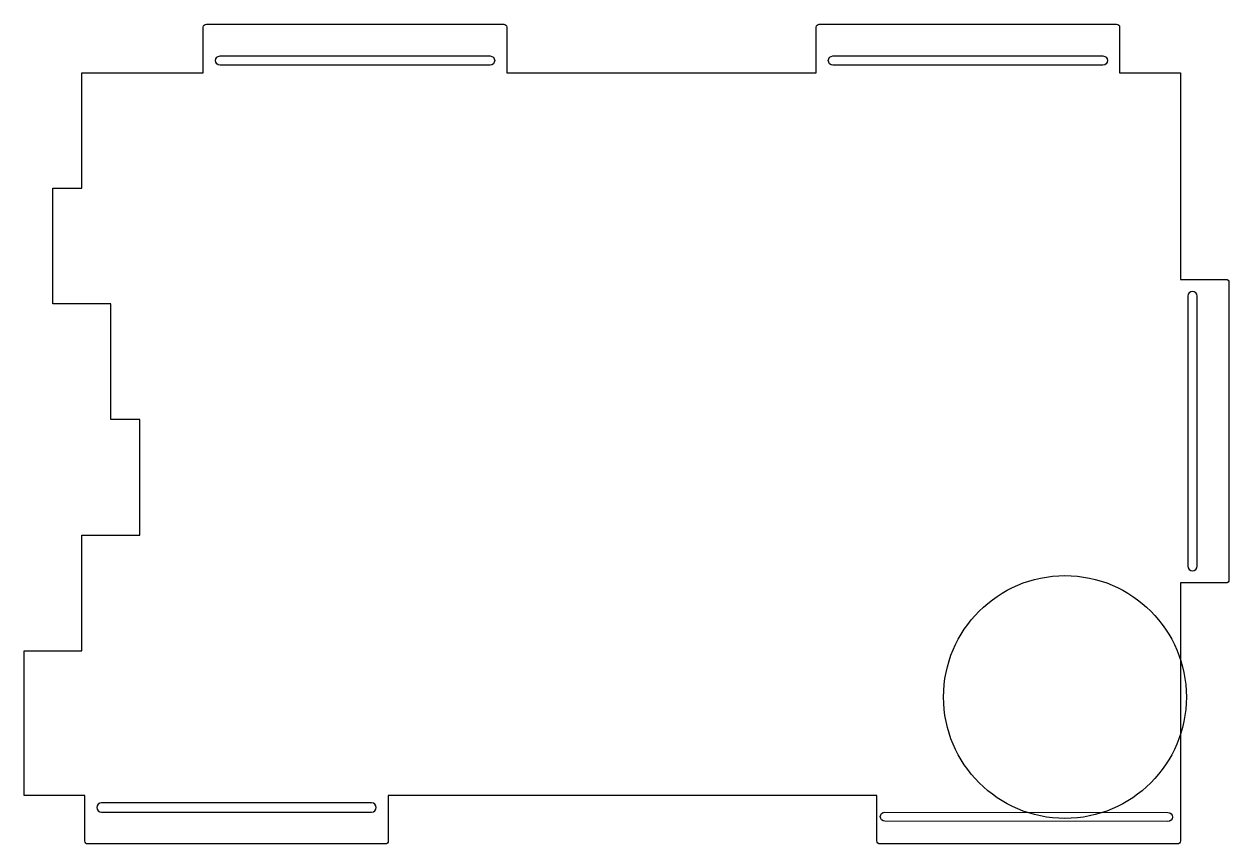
# Model space of a CAD drawing. Header units: millimetres. Extents: x -210 to -11, y -8 to 127.
import ezdxf

# ---------------------------------------------------------------- set-up
doc = ezdxf.new("R2010")
doc.units = ezdxf.units.MM
doc.layers.get('0').update_dxf_attribs({"linetype": 'CONTINUOUS'})

msp = doc.modelspace()

# ---------------------------------------------------------------- linework, layer by layer
for points in [[(-209.55, 23.81), (-200.02, 23.81), (-200.02, 42.86), (-190.5, 42.86), (-190.5, 61.91), (-195.26, 61.91), (-195.26, 80.96), (-204.79, 80.96), (-204.79, 100.01), (-200.02, 100.01), (-200.02, 119.06), (-180.02, 119.06), (-180.02, 126.56, -0.414214), (-179.52, 127.06), (-130.52, 127.06, -0.414214), (-130.02, 126.56), (-130.02, 119.06), (-79.05, 119.06), (-79.05, 126.56, -0.414214), (-78.55, 127.06), (-29.55, 127.06, -0.414214), (-29.05, 126.56), (-29.05, 119.06), (-19.05, 119.06), (-19.05, 85), (-11.55, 85, -0.414214), (-11.05, 84.5), (-11.05, 35.5, -0.414214), (-11.55, 35), (-19.05, 35), (-19.05, -7.5, -0.414214), (-19.55, -8), (-68.55, -8, -0.414214), (-69.05, -7.5), (-69.05, 0), (-149.55, 0), (-149.55, -7.5, -0.414214), (-150.05, -8), (-199.05, -8, -0.414214), (-199.55, -7.5), (-199.55, 0), (-209.55, 0)], [(-132.77, 121.81, -1), (-132.77, 120.31), (-177.27, 120.31, -1), (-177.27, 121.81)], [(-31.8, 121.81, -1), (-31.8, 120.31), (-76.3, 120.31, -1), (-76.3, 121.81)], [(-16.3, 37.75), (-16.3, 82.25, 1), (-17.8, 82.25), (-17.8, 37.75, 1)], [(-196.8, -2.75), (-152.3, -2.75, 1), (-152.3, -1.25), (-196.8, -1.25, 1)], [(-21.1, -2.83, -1), (-21.11, -4.33), (-67.73, -4.25, -1), (-67.73, -2.75)]]:
    msp.add_lwpolyline(points, format="xyb", close=True)
msp.add_circle((-38.06, 16.2), 20)

doc.saveas('drawing.dxf')
